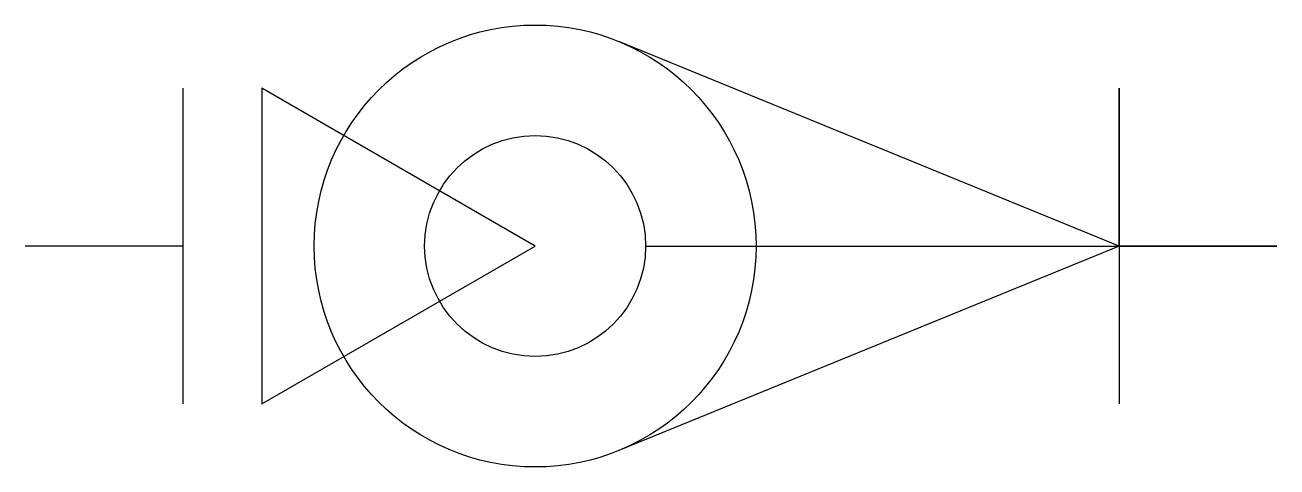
# Model space of a CAD drawing. Extents: x 0 to 15.9, y -2.8 to 2.8.
import ezdxf

# ---------------------------------------------------------------- set-up
doc = ezdxf.new("R2010")
doc.units = 0
doc.header["$MEASUREMENT"] = 0
doc.layers.get('0').update_dxf_attribs({"linetype": 'CONTINUOUS'})

msp = doc.modelspace()

# ---------------------------------------------------------------- linework, layer by layer
for p, q in [((13.864, 0), (7.524, 2.592)), ((2, 2), (2, -2)), ((6.464, 0), (3, 2)), ((3, 2), (3, -2)), ((13.864, 2), (13.864, -2)), ((13.864, 0), (13.864, 2)), ((2, 0), (0, 0)), ((3, -2), (6.464, 0)), ((13.864, 0), (7.524, -2.592)), ((7.864, 0), (15.864, 0)), ((15.864, 0), (13.864, 0))]:
    msp.add_line(p, q)
for radius in [2.8, 1.4]:
    msp.add_circle((6.464, 0), radius)

doc.saveas('drawing.dxf')
